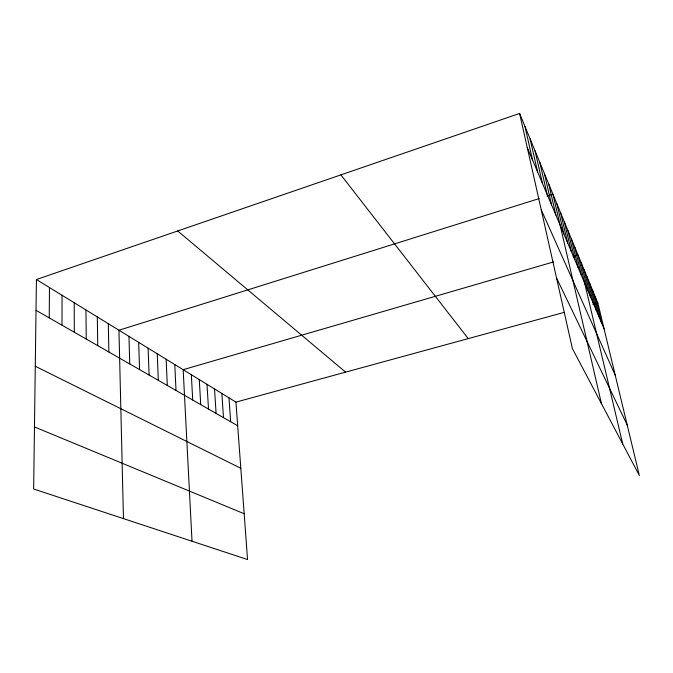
<?xml version="1.0" encoding="UTF-8"?>
<svg xmlns="http://www.w3.org/2000/svg" width="673" height="673" viewBox="0 0 673 673"><rect width="100%" height="100%" fill="white"/><g stroke="black" fill="none" stroke-linecap="round" stroke-linejoin="round"><path stroke-width="1.01" d="M62.009 325.194L62.051 295.27M49.247 317.883L49.465 287.531M36.426 279.522L33.65 489.01L247.546 559.549L235.937 402.118L36.426 279.522L519.606 113.451L597.893 303.161L639.35 475.491L572.361 348.496L519.606 113.451M539.123 198.594L118.961 330.241L123.462 518.631M547.031 196.121L552.954 194.261L601.469 403.682M553.568 261.915L183.165 369.687L192.024 541.243M573.06 256.245L577.947 254.823L622.727 443.97M235.937 402.118L564.42 312.314M592.947 304.516L597.893 303.161M34.474 426.943L244.164 513.735M35.274 366.263L240.816 468.282M36.022 310.312L237.678 425.765M177.714 230.957L345.594 372.135M340.883 174.879L468.24 338.603M556.529 277.949L627.211 425.016M541.218 209.724L615.223 375.206M527.237 147.454L604.068 328.845M595.294 296.86L601.536 322.855M592.619 290.374L598.92 316.68M589.859 283.695L596.228 310.32M587.016 276.805L593.443 303.759M584.088 269.705L590.583 296.995M581.068 262.386L587.622 290.013M574.725 247.016L581.413 275.358M571.402 238.957L578.157 267.661M567.962 230.62L574.784 259.702M564.403 221.997L571.301 251.466M560.718 213.08L567.684 242.945M556.908 203.835L563.949 234.111M548.739 184.032L555.915 215.158M544.348 173.407L551.608 204.979M539.788 162.361L547.124 194.396M535.052 150.87L542.455 183.384M530.114 138.907L537.601 171.901M524.974 126.448L532.528 159.938M228.98 397.844L230.671 421.752M221.846 393.453L223.486 417.639M214.519 388.952L216.1 413.407M206.998 384.333L208.521 409.066M199.267 379.58L200.731 404.608M191.334 374.701L192.722 400.023M174.778 364.53L176.023 390.466M166.138 359.231L167.308 385.478M157.255 353.771L158.332 380.338M148.11 348.151L149.095 375.046M138.688 342.355L139.572 369.595M128.972 336.391L129.754 363.975M108.319 323.696L108.866 352.013M97.324 316.941L97.736 345.644M85.959 309.959L86.228 339.057M74.215 302.741L74.324 332.243"/></g></svg>
